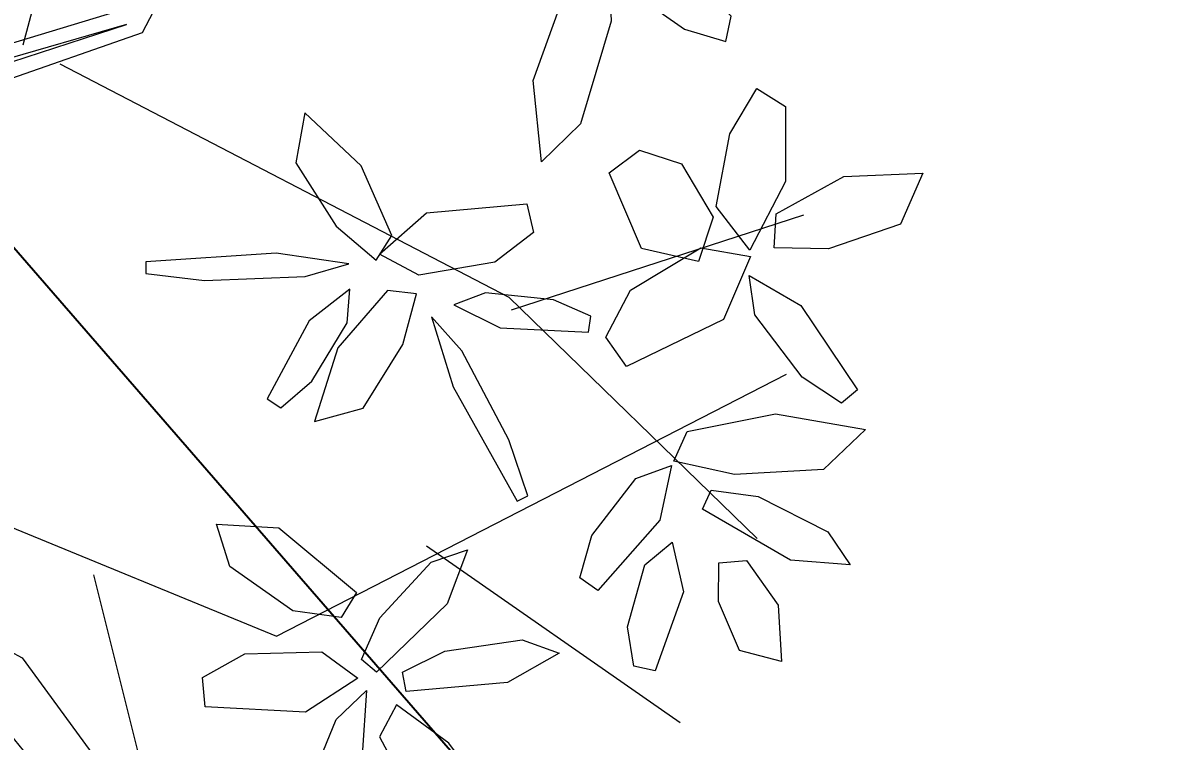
# Model space of a CAD drawing. Header units: millimetres. Extents: x 587797 to 2274247, y 1711 to 439204.
# Drawn here: x 1993500 to 2004571, y 290024 to 297018 of the extents above; entities that cross this region are included whole.
import ezdxf

# ---------------------------------------------------------------- set-up
doc = ezdxf.new("R2010")
doc.units = ezdxf.units.MM
doc.layers.add('finiture', color=7, linetype='Continuous', lineweight=20)
doc.styles.get("Standard").update_dxf_attribs({"font": 'arial.ttf'})

# ---------------------------------------------------------------- blocks, each defined once
blk = doc.blocks.new('_LEAF1', base_point=(58.7573, 29.3334))
for p, q in [((58.5144, 29.393), (58.6656, 29.5747)), ((58.6656, 29.5747), (58.939, 29.4846)), ((58.939, 29.4846), (58.939, 29.3028)), ((58.6061, 29.2112), (58.5144, 29.393)), ((58.939, 29.3028), (58.8168, 29.1807)), ((58.8168, 29.1807), (58.6061, 29.2112))]:
    blk.add_line(p, q)
blk = doc.blocks.new('_H5', base_point=(62.2717, 31.3938))
for p, xscale, yscale, zscale, rotation in [((62.3649, 31.878), 0.8782315926153998, 2.121510394569366, 0.8782315926153998, 2.027330662343098), ((62.9377, 31.878), 2.788958066288231, 0.575816716164617, 2.788958066288231, 41.2051949766964), ((61.8166, 31.6672), -1.93821894091991, 0.5452694102672915, 1.93821894091991, 161.5649836159353), ((62.817, 31.2411), 0.5758144528974043, -1.696902842596522, 0.5758144528974043, 262.2070746669012), ((62.4245, 30.8195), 2.575127765477518, 0.7881204921510374, 2.575127765477518, 103.2233358614235)]:
    blk.add_blockref('_LEAF1', p, dxfattribs=dict(xscale=xscale, yscale=yscale, zscale=zscale, rotation=rotation))
blk = doc.blocks.new('_H3', base_point=(57.9081, 33.1503))
for p, xscale, yscale, zscale, rotation in [((57.8775, 33.6054), 0.7575702085865075, 2.121510394569363, 0.7575702085865075, 5.479650948518734), ((57.4529, 33.3015), 0.7575702085865075, 2.060415782774719, 0.7575702085865075, 246.1270025360199), ((58.4839, 33.303), 1.878651928551214, 0.575816716164617, 1.878651928551214, 26.31077704539229), ((58.0914, 32.6951), 1.968766126750012, 1.000424268137465, 1.968766126750012, 291.9583774400813), ((57.5751, 32.8143), 1.484593231342913, 1.061518879932116, 1.484593231342913, 203.1850851585156)]:
    blk.add_blockref('_LEAF1', p, dxfattribs=dict(xscale=xscale, yscale=yscale, zscale=zscale, rotation=rotation))
blk = doc.blocks.new('_H4', base_point=(59.999, 32.8784))
for p, xscale, yscale, zscale, rotation in [((60.0601, 33.2725), 1.878651928551214, 0.575816716164617, 1.878651928551214, 273.0367053314555), ((60.4832, 33.3336), 0.636908824557608, 1.484599066610102, 0.636908824557608, 320.5535637719418), ((59.7867, 33.0006), 0.6964758369263038, 2.485023334747559, 0.6964758369263038, 30.70465610075785), ((60.7566, 32.9395), 1.544160243711609, 0.6063640220619462, 1.544160243711609, 15.14254921127523), ((60.4526, 32.605), 1.727443358692213, 0.6063640220619462, 1.727443358692213, 352.5500074369253)]:
    blk.add_blockref('_LEAF1', p, dxfattribs=dict(xscale=xscale, yscale=yscale, zscale=zscale, rotation=rotation))
blk = doc.blocks.new('_H2', base_point=(55.8782, 33.0296))
for p, xscale, yscale, zscale, rotation in [((55.4841, 33.5443), -2.423919195618517, 0.3329656342808676, 2.423919195618517, 304.6162862887426), ((56.0905, 33.2419), -0.6369088245576009, 2.090963088672041, 0.6369088245576009, 336.0195606201025)]:
    blk.add_blockref('_LEAF1', p, dxfattribs=dict(xscale=xscale, yscale=yscale, zscale=zscale, rotation=rotation))
at = {"xscale": -1.637329160493415, "yscale": 0.455154857870177, "zscale": 1.637329160493415}
blk.add_blockref('_LEAF1', (55.3329, 32.9685), dxfattribs=at)
blk = doc.blocks.new('_H6', base_point=(66.0596, 31.5756))
for p, xscale, yscale, zscale, rotation in [((65.9985, 32.1499), -0.7881173944166022, 2.57666525243954, 0.7881173944166022, 2.457547795809369), ((66.4842, 31.878), 2.089427510778918, 0.5147221043699588, 2.089427510778918, 35.45160265640038), ((65.5449, 31.7879), 1.878651928551221, 0.5452694102672915, 1.878651928551221, 336.2489556574871), ((66.4231, 31.2716), 1.848104742721105, 0.8186677980483665, 1.848104742721105, 330.9234899051576), ((65.664, 31.3938), -1.817557556891011, -0.5452694102672879, 1.817557556891011, 195.3712707835825)]:
    blk.add_blockref('_LEAF1', p, dxfattribs=dict(xscale=xscale, yscale=yscale, zscale=zscale, rotation=rotation))
blk = doc.blocks.new('T_48')
for p, q in [((0.10945, 0.13163), (0.03707, 0.46017)), ((0.14747, 0.1566), (0.14747, 0.23147)), ((0.32029, 0.12786), (0.40211, 0.21093)), ((-0.00303, 0.02473), (0.13777, 0.16184)), ((0.14065, 0.15655), (-0.00229, 0.02047)), ((0, 0.01361), (0.14065, 0.15655)), ((0.01268, 0.01395), (0.14747, 0.1566)), ((0.29826, -0.02319), (0.42413, 0.15429)), ((0.12518, 0.13163), (0.31714, 0.13163)), ((0.31714, 0.13163), (0.44301, 0.09387)), ((0.33287, 0.03345), (0.44931, 0.01835)), ((0.17239, -0.03452), (0.29826, -0.02319)), ((0.22588, -0.03452), (0.38952, -0.21956))]:
    blk.add_line(p, q)
at = {"xscale": 0.07486891501209982, "yscale": 0.07486891501209982, "zscale": 0.07486891501209982}
blk.add_blockref('_H5', (0.28576, 0.27227), dxfattribs=at)
for name, p, xscale, yscale, zscale, rotation in [('_H6', (0.07947, 0.20641), 0.07486891501209982, 0.07486891501209982, 0.07486891501209982, 69.97062117523444), ('_H3', (0.38788, 0.19051), 0.07486891501209982, 0.07486891501209982, 0.07486891501209982, 310.78205739805), ('_LEAF1', (0.29393, 0.14269), 0.138365596916245, 0.06129276979522606, 0.138365596916245, 40.89411108039209), ('_H2', (0.26084, 0.11778), 0.07486891501209982, 0.07486891501209982, 0.07486891501209982, 83.94950822947645), ('_H4', (0.4151, 0.10658), 0.07486891501209982, 0.07486891501209982, 0.07486891501209982, 270.0000000000005), ('_H2', (0.29045, 0.11332), 0.07486891501209982, 0.07486891501209982, 0.07486891501209982, 199.4312205771408), ('_H6', (0.33562, -0.02493), 0.07486891501209982, 0.07486891501209982, 0.07486891501209982, 241.7205313804224), ('_LEAF1', (0.29171, -0.00193), 0.138365596916245, 0.06129276979522606, 0.138365596916245, 355.933260847772), ('_H5', (0.26998, -0.10898), 0.07486891501209982, 0.07486891501209982, 0.07486891501209982, 236.1016171762226)]:
    blk.add_blockref(name, p, dxfattribs=dict(xscale=xscale, yscale=yscale, zscale=zscale, rotation=rotation))

msp = doc.modelspace()

# ---------------------------------------------------------------- linework, layer by layer
msp.add_line((1983300.089, 306467.674), (2019745.401, 264522.149))

# ---------------------------------------------------------------- block references
at = {"layer": 'finiture', "xscale": 25647.68959383455, "yscale": 25647.68959383455, "zscale": 25647.68959383455, "rotation": 332.5443273503989}
msp.add_blockref('T_48', (1989457.239, 295101.42), dxfattribs=at)

# ---------------------------------------------------------------- texts
msp.add_text('TWO WHEELER PARKING', height=1652.2795, rotation=332.5443274).set_placement((2001414.123, 299153.243))

doc.saveas('drawing.dxf')
